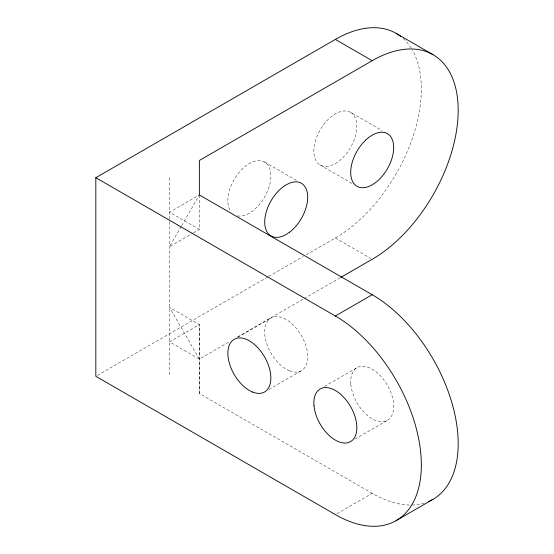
<?xml version="1.0" encoding="UTF-8"?>
<svg xmlns="http://www.w3.org/2000/svg" width="554" height="554" viewBox="0 0 554 554"><rect width="100%" height="100%" fill="white"/><g stroke="black" fill="none" stroke-linecap="round" stroke-linejoin="round"><path stroke-width="0.42" stroke-dasharray="2.77 2.08" d="M181.2 226.413L169.517 246.648L192.647 233.289M181.629 225.665L199.364 194.946L169.517 212.175L199.364 229.411L199.364 194.946M193.394 232.86L199.364 229.411M97.31 375.425L267.977 276.889M268.725 276.46L303.163 256.578M306.154 254.847L335.35 237.998A121.603 70.206 -60 0 0 412.342 50.047M199.364 359.068L169.517 307.373L199.35 324.609L169.517 341.839L199.364 359.068L230.028 341.354M237.514 337.033L303.363 299.015M304.111 298.585L340.024 277.845M237.846 337.192L271.01 318.044M268.981 389.427L301.411 370.702M324.568 386.415L356.998 367.69M354.969 439.066L387.398 420.348M336.825 513.731L372.198 493.309A121.603 70.206 60 0 0 411.234 505.026M350.55 112.379A30.401 17.555 -60 0 1 340.911 159.469A30.401 17.555 -60 0 1 314.582 144.269A30.401 17.555 -60 0 1 350.55 112.379L382.239 130.675M320.15 165.037L352.579 183.755M264.563 162.024L296.992 180.743M335.35 237.998L370.723 258.42M199.364 393.52L199.35 324.609L199.364 393.52L372.198 493.309M169.517 177.709L169.517 220.797M169.517 221.655L169.517 376.291M237.417 215.887A30.401 17.555 -60 0 0 249.362 213.172L252.721 210.922A30.401 17.555 -60 0 0 270.858 175.937A30.401 17.555 -60 0 0 252.721 161.893L249.362 163.527A30.401 17.555 -60 0 0 230.602 187.051A30.401 17.555 -60 0 0 231.032 211.905M403.174 38.517A121.603 70.206 -60 0 1 411.068 47.942M424.288 503.087A121.603 70.206 60 0 1 412.093 505.006M289.576 370.834L286.21 369.199A30.401 17.555 60 0 1 264.715 331.964A30.401 17.555 60 0 1 286.21 319.554L289.576 321.798A30.401 17.555 60 0 1 307.712 356.783A30.401 17.555 60 0 1 289.576 370.834M350.821 384.268A30.401 17.555 60 0 0 384.836 421.393A30.401 17.555 60 0 0 380.944 376.388A30.401 17.555 60 0 0 350.821 384.268"/><path stroke-width="0.83" d="M95.814 177.709L335.35 316.002A121.603 70.206 60 0 1 421.338 464.938A121.603 70.206 60 0 1 335.35 514.583L95.814 376.291L95.814 177.709L335.35 39.417A121.603 70.206 -60 0 1 400.736 36.474M340.772 277.416L372.198 259.272A121.603 70.206 -60 0 0 458.186 110.336A121.603 70.206 -60 0 0 372.198 60.691L199.364 160.48L199.364 194.946L372.198 294.728A121.603 70.206 60 0 1 452.701 405.611A121.603 70.206 60 0 1 428.775 501.453M335.35 316.002L372.198 294.728M396.152 520.608L432.999 499.327M396.152 33.392L432.999 54.673M335.35 39.417L372.198 60.691M365.557 140.21L362.441 143.5A30.401 17.555 -60 0 0 350.703 172.391A30.401 17.555 -60 0 0 362.441 187.73L365.557 187.425A30.401 17.555 -60 0 0 393.693 147.572A30.401 17.555 -60 0 0 365.557 140.21M289.576 232.202L286.21 234.446A30.401 17.555 -60 0 1 264.715 222.036A30.401 17.555 -60 0 1 286.21 184.801L289.576 183.166A30.401 17.555 -60 0 1 307.712 197.217A30.401 17.555 -60 0 1 289.576 232.202M252.721 392.107L249.362 390.473A30.401 17.555 60 0 1 227.867 353.237A30.401 17.555 60 0 1 249.362 340.828L252.721 343.078A30.401 17.555 60 0 1 270.858 378.063A30.401 17.555 60 0 1 252.721 392.107M313.973 405.549A30.401 17.555 60 0 0 347.981 442.674A30.401 17.555 60 0 0 344.089 397.668A30.401 17.555 60 0 0 313.973 405.549"/></g></svg>
